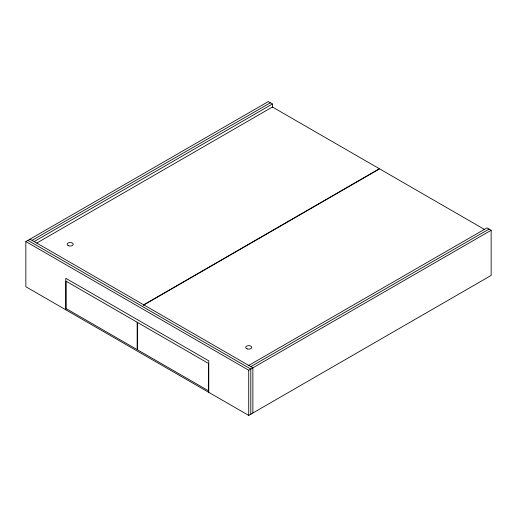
<?xml version="1.0" encoding="UTF-8"?>
<svg xmlns="http://www.w3.org/2000/svg" width="517" height="517" viewBox="0 0 517 517"><rect width="100%" height="100%" fill="white"/><g stroke="black" fill="none" stroke-linecap="round" stroke-linejoin="round"><path stroke-width="0.78" d="M248.722 365.441L487.001 227.874L491.15 230.265L491.15 275.438L248.722 415.403L25.85 286.735L25.85 241.562L268.278 101.597L272.427 103.988L272.427 107.219M32.073 240.36L270.352 102.793M34.148 241.562L272.427 103.988M36.72 243.087L272.427 107L379.362 168.736L143.648 304.823M143.19 305.36L379.594 168.872L484.429 229.399M250.797 366.637L489.076 229.07M25.85 241.562L248.722 370.23L491.15 230.265M29.999 239.164L252.871 367.839L252.871 413.012M27.924 240.36L250.797 369.035L250.797 414.207M248.722 370.23L248.722 415.403M208.771 392.338L208.771 360.853L65.801 278.314L65.801 309.799M137.167 322.253L66.04 281.19L66.04 308.565L137.167 349.634L137.167 322.253M208.532 363.457L137.406 322.388L137.406 349.77L208.532 390.833L208.532 363.457M247.132 348.859A3.018 1.745 0 0 0 251.74 347.424A3.018 1.745 0 0 0 247.288 345.834A3.018 1.745 0 0 0 247.132 348.859M68.599 245.782A3.018 1.745 0 0 0 73.207 244.354A3.018 1.745 0 0 0 68.755 242.764A3.018 1.745 0 0 0 68.599 245.782"/></g></svg>
